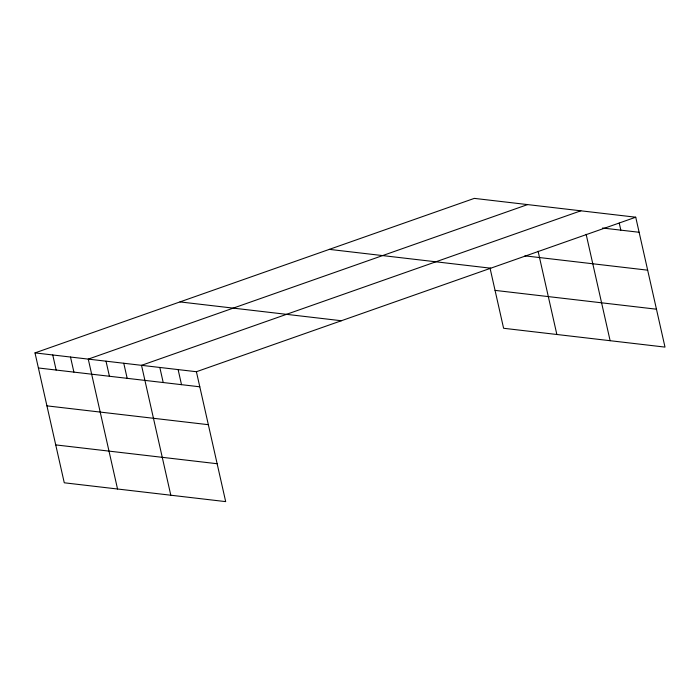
<?xml version="1.0" encoding="UTF-8"?>
<svg xmlns="http://www.w3.org/2000/svg" width="700" height="700" viewBox="0 0 700 700"><rect width="100%" height="100%" fill="white"/><g stroke="black" fill="none" stroke-linecap="round" stroke-linejoin="round"><path stroke-width="1.05" d="M35 352.896L196.403 371.726L225.68 501.62L64.269 482.79L35 352.896L474.32 198.38L635.731 217.21L665 347.104L503.597 328.274L490.061 268.223M527.59 204.593L88.261 359.118L117.539 489.002M580.851 210.805L141.523 365.33L170.8 495.215M196.403 371.726L635.731 217.21M602.543 228.016L639.126 232.277M524.904 255.85L647.666 270.174M329.35 249.375L490.752 268.196M495.058 290.386L656.46 309.207M179.979 301.91L341.381 320.74M38.395 367.973L199.798 386.803M46.935 405.86L208.338 424.69M55.738 444.902L217.14 463.724M619.246 223.116L620.83 230.151M586.145 234.299L610.12 340.699M538.099 251.239L556.859 334.486M178.115 369.591L181.51 384.668M159.819 367.456L163.214 382.533M123.769 363.256L127.172 378.324M106.015 361.183L109.419 376.259M70.507 357.044L73.902 372.111M52.754 354.97L56.149 370.046"/></g></svg>
